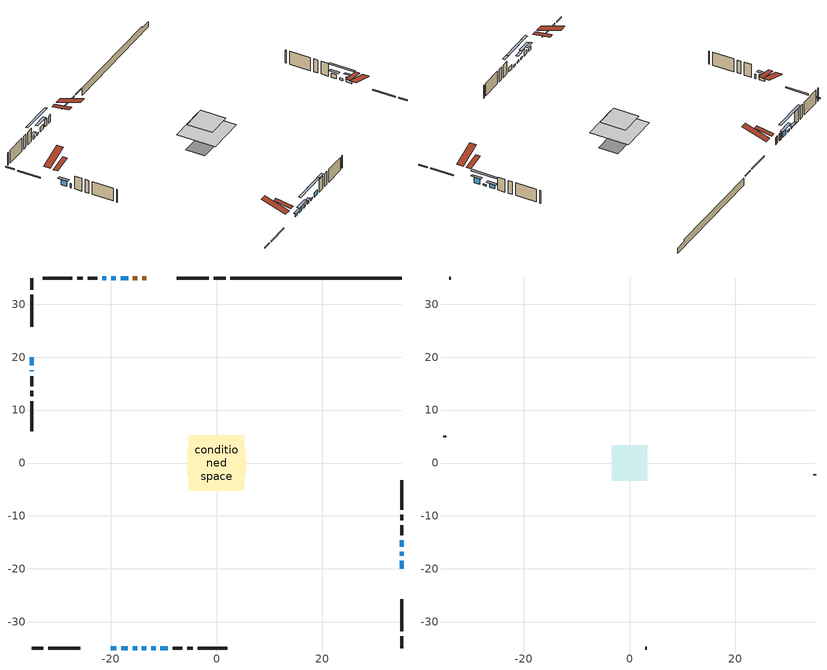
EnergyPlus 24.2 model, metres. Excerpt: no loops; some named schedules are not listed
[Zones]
conditioned space
 floor adiabatic (AdiabaticFloorConstruction): -5.2,-5.2 -5.2,5.2 5.2,5.2 5.2,-5.2 z2.03
 floor foundation (Slab1 construction): -5.53,-2.54 -5.53,2.54 5.53,2.54 5.53,-2.54 z-1.25
 wall outside (RimJoist1 construction): 1.7,34.94 -0.54,34.94 / -34.94,-34.94 -32.69,-34.94 / -34.94,34.94 -34.94,32.69 / 34.94,-34.94 34.94,-32.69 z0.81:1.11
 wall outside (RimJoist2 construction): -1.47,34.94 -7.53,34.94 / -31.76,-34.94 -25.71,-34.94 / -34.94,31.76 -34.94,25.71 / 34.94,-31.76 34.94,-25.71 z0.81:1.11
 wall outside (AdiabaticWallConstruction 1): -13.23,34.94 -14.04,34.94 / -14.97,34.94 -15.78,34.94 z0.81:2.84
 wall outside (AdiabaticWallConstruction): 34.94,-20.01 34.94,-18.49 / -34.94,20.01 -34.94,18.49 z0.81:2.28; -16.7,34.94 -18.13,34.94 z0.81:2.08; -20.01,-34.94 -18.94,-34.94 z0.81:1.67; -18.02,-34.94 -16.74,-34.94 / 34.94,-15.82 34.94,-14.54 z0.81:1.88; -15.82,-34.94 -15,-34.94 / 34.94,-17.56 34.94,-16.74 / -19.06,34.94 -19.87,34.94 / -14.07,-34.94 -13.26,-34.94 / -12.33,-34.94 -11.51,-34.94 / -20.8,34.94 -21.56,34.94 z0.81:1.32; -10.59,-34.94 -9.24,-34.94 / -34.94,17.56 -34.94,17.32 z0.81:2.03
 wall outside (Wall1 construction): -22.49,34.94 -24.35,34.94 / -8.31,-34.94 -6.45,-34.94 / -34.94,16.4 -34.94,14.54 / 34.94,-13.62 34.94,-11.76 z0.81:4.47
 wall outside (Wall2 construction): -25.28,34.94 -26.32,34.94 / -5.52,-34.94 -4.48,-34.94 / -34.94,13.61 -34.94,12.57 / 34.94,-10.83 34.94,-9.79 z0.81:4.47
 wall outside (Wall3 construction): -27.25,34.94 -32.85,34.94 / -3.55,-34.94 2.05,-34.94 / -34.94,11.64 -34.94,6.03 / 34.94,-8.86 34.94,-3.25 z0.81:4.47
 wall foundation (FoundationWall1 construction): 2.63,34.94,-1.25 2.63,34.94,0.81 31.71,34.94,0.81 31.71,34.94,0.3 34.94,34.94,0.3 34.94,34.94,-1.25
 window (WindowConstruction): 34.94,-20.01 34.94,-18.49 z0.81:2.28
 window (WindowConstruction 6): -16.7,34.94 -18.13,34.94 z0.81:2.08
 window (WindowConstruction 7): -20.01,-34.94 -18.94,-34.94 z0.81:1.67
 window (WindowConstruction 8): -18.01,-34.94 -16.74,-34.94 z0.81:1.88
 window (WindowConstruction 9): -15.81,-34.94 -15,-34.94 z0.81:1.32
 window (WindowConstruction 10): 34.94,-17.56 34.94,-16.74 z0.81:1.32
 window (WindowConstruction 11): -19.06,34.94 -19.87,34.94 z0.81:1.32
 window (WindowConstruction 12): -14.07,-34.94 -13.26,-34.94 z0.81:1.32
 window (WindowConstruction 13): -12.33,-34.94 -11.51,-34.94 z0.81:1.32
 window (WindowConstruction 1): -34.94,20.01 -34.94,18.49 z0.81:2.28
 window (WindowConstruction 2): -10.59,-34.94 -9.24,-34.94 z0.81:2.03
 window (WindowConstruction 3): 34.94,-15.82 34.94,-14.54 z0.81:1.88
 window (WindowConstruction 4): -34.94,17.56 -34.94,17.33 z0.81:2.03
 window (WindowConstruction 5): -20.8,34.94 -21.56,34.94 z0.81:1.32
 door (Door): -13.23,34.94 -14.04,34.94 z0.81:2.84
 door (Door 1): -14.97,34.94 -15.78,34.94 z0.81:2.84
 ceiling adiabatic (AdiabaticFloorConstruction): 5.2,-5.2 5.2,5.2 -5.2,5.2 -5.2,-5.2 z2.03
 roof outside (Roof2 construction): -12.3,34.94,4.47 -12.3,30.26,5.25 -11.11,30.26,5.25 -11.11,34.94,4.47; -20.94,-34.94,4.47 -20.94,-30.26,5.25 -22.13,-30.26,5.25 -22.13,-34.94,4.47; -34.94,20.94,4.47 -30.26,20.94,5.25 -30.26,22.13,5.25 -34.94,22.13,4.47; 34.94,-20.94,4.47 30.26,-20.94,5.25 30.26,-22.13,5.25 34.94,-22.13,4.47
attic - vented
 floor to conditioned space (Floor1 construction Reversed): -3.36,-3.36 -3.36,3.36 3.36,3.36 3.36,-3.36 z4.47
 wall outside (Wall4 construction): -33.78,34.94 -34.01,34.94 / 2.98,-34.94 3.21,-34.94 / -34.94,5.1 -34.94,4.87 / 34.94,-2.32 34.94,-2.09 z0.81:4.47
 roof outside (Roof1 construction): -10.18,34.94,4.47 -10.18,28.4,6.65 -8.46,28.4,6.65 -8.46,34.94,4.47; -23.05,-34.94,4.47 -23.05,-28.4,6.65 -24.78,-28.4,6.65 -24.78,-34.94,4.47; -34.94,23.05,4.47 -28.4,23.05,6.65 -28.4,24.78,6.65 -34.94,24.78,4.47; 34.94,-23.05,4.47 28.4,-23.05,6.65 28.4,-24.78,6.65 34.94,-24.78,4.47
shading: 34.94,-17.88 34.94,-20.62 35.55,-20.62 35.55,-17.88 z2.89; -19.35,34.94 -15.49,34.94 -15.49,35.55 -19.35,35.55 z3.3; -18.33,-34.94 -20.62,-34.94 -20.62,-35.55 -18.33,-35.55 z2.28; -15.52,-34.94 -19.23,-34.94 -19.23,-35.55 -15.52,-35.55 z3.1; -13.78,-34.94 -17.03,-34.94 -17.03,-35.55 -13.78,-35.55 z2.54; 34.94,-13.69 34.94,-20.61 35.55,-20.61 35.55,-13.69 z4.37; -24.14,34.94 -14.79,34.94 -14.79,35.55 -24.14,35.55 z5.59; -8.99,-34.94 -18.34,-34.94 -18.34,-35.55 -8.99,-35.55 z5.59; -7.24,-34.94 -16.6,-34.94 -16.6,-35.55 -7.24,-35.55 z5.59; -34.94,17.88 -34.94,20.62 -35.55,20.62 -35.55,17.88 z2.89; 34.94,-13.94 34.94,-16.42 35.55,-16.42 35.55,-13.94 z2.49; -22.17,34.94 -20.19,34.94 -20.19,35.55 -22.17,35.55 z1.93
[Building]
Building 1: Terrain=Suburbs
[Site:Location]
Moose Jaw CS_SK: Latitude {deg}=50.33; Longitude {deg}=-105.54; Time Zone {hr}=-6; Elevation {m}=577; Keep Site Location Information=Yes
[Site:GroundTemperature:Shallow]
-1.16478, -3.46141, -3.64533, -2.55546, 1.81975, 6.17459, 9.95, 12.3416, 12.5448, 10.5996, 6.92049, 2.69924
[Site:WaterMainsTemperature]
Calculation Method=Schedule; Temperature Schedule=mains temperature schedule
[Material] Roughness=Rough; Thermal Absorptance=0.9
Name | Thickness {m} | Conductivity {W/m-K} | Density {kg/m3} | Specific Heat {J/kg-K} | Solar Absorptance | Visible Absorptance
asphalt or fiberglass shingles | 0.00635 | 0.162714 | 1121.4 | 1465.45 | 0.84 | 0.84
ceiling loosefill ins | 0.254 | 0.0480833 | 16.02 | 1046.75 | 0.7 | 0.7
ceiling stud and cavity | 0.1397 | 0.0843116 | 65.682 | 1177.47 | 0.7 | 0.7
concrete 4.0 in. | 0.1016 | 1.803125 | 2242.8 | 837.4 | 0.7 | 0.7
concrete 8.0 in. | 0.2032 | 1.803125 | 2242.8 | 837.4 | 0.7 | 0.7
door material | 0.04445 | 0.20624 | 512.64 | 1214.23 | 0.7 | 0.7
door material 1 | 0.04445 | 0.188738 | 512.64 | 1214.23 | 0.7 | 0.7
exterior vertical ins | 0.0331145 | 0.029427 | 32.04 | 1214.23 | 0.7 | 0.7
floor covering | 0.0127 | 0.0433444 | 54.468 | 1339.84 | 0.6 | 0.6
floor rigid ins; wall rigid ins 1 | 0.512978 | 0.029427 | 32.04 | 1214.23 | 0.7 | 0.7
floor stud and cavity | 0.1397 | 1.75129 | 37.0049 | 1207.88 | 0.7 | 0.7
furniture material conditioned space 1 | 0.1524 | 0.115458 | 640.8 | 1214.23 | 0.6 | 0.6
gypsum board | 0.0127 | 0.160291 | 801 | 837.4 | 0.6 | 0.6
gypsum board 1 | 0.0127 | 0.160291 | 801 | 837.4 | 0.7 | 0.7
osb sheathing 0.5 in. | 0.0127 | 0.115458 | 512.64 | 1214.23 | 0.7 | 0.7
osb sheathing 0.75 in. | 0.01905 | 0.115458 | 512.64 | 1214.23 | 0.7 | 0.7
osb sheathing 2.0 in. | 0.0508 | 0.115458 | 512.64 | 1214.23 | 0.7 | 0.7
rim joist rigid ins; wall rigid ins | 0.051816 | 0.029427 | 32.04 | 1214.23 | 0.7 | 0.7
rim joist rigid ins 1 | 0.103632 | 0.029427 | 32.04 | 1214.23 | 0.7 | 0.7
rim joist stud and cavity | 0.0508 | 0.044277 | 125.044 | 1163.47 | 0.6 | 0.6
rim joist stud and cavity 1 | 0.0508 | 0.185435 | 125.044 | 1163.47 | 0.6 | 0.6
roof stud and cavity | 0.2032 | 0.171455 | 78.34581 | 1123.46 | 0.7 | 0.7
wall stud and cavity | 0.1397 | 0.112537 | 139.0536 | 1170.24 | 0.7 | 0.7
wall stud and cavity 1 | 0.1397 | 0.117365 | 139.0536 | 1170.24 | 0.7 | 0.7
wall stud and cavity 2 | 0.1397 | 0.213279 | 139.0536 | 1170.24 | 0.7 | 0.7
wall stud and cavity 3 | 0.0889 | 6.1454 | 50.32683 | 1063.81 | 0.6 | 0.6
wall stud and cavity 4 | 0.0889 | 0.380278 | 52.3479 | 1209.89 | 0.7 | 0.7
wall stud and cavity 5 | 0.0889 | 0.391764 | 83.0341 | 1211.67 | 0.7 | 0.7
wood siding | 0.0254 | 0.102417 | 544.68 | 1172.36 | 0 | 0
wood siding 1 | 0.00254 | 0.102417 | 544.68 | 1172.36 | 0 | 0
wood siding 2; wood siding 3; wood siding 4 | 0.0254 | 0.102417 | 544.68 | 1172.36 | 0.7 | 0.7
[WindowMaterial:SimpleGlazingSystem]
Name | U-Factor {W/m2-K} | Solar Heat Gain Coefficient
WindowMaterial | 2.94177 | 0.65
WindowMaterial 1 | 2.97187 | 0.62
WindowMaterial 10 | 2.74929 | 0.58
WindowMaterial 2 | 2.92587 | 0.66
WindowMaterial 3 | 5.05796 | 0.63
WindowMaterial 4 | 5.19707 | 0.65
WindowMaterial 5 | 2.91111 | 0.67
WindowMaterial 6 | 2.94631 | 0.64
WindowMaterial 7 | 3.00026 | 0.58
WindowMaterial 8 | 6.816439 | 0.72
WindowMaterial 9 | 4.43054 | 0.64
[Construction]
AdiabaticFloorConstruction: floor stud and cavity, floor rigid ins, osb sheathing 0.75 in., floor covering
AdiabaticWallConstruction: wood siding 3, wall rigid ins 1, wall stud and cavity 4, gypsum board
AdiabaticWallConstruction 1: wood siding 4, wall rigid ins 1, wall stud and cavity 4, gypsum board
Door: door material
Door 1: door material 1
Floor1 construction Reversed: gypsum board, ceiling stud and cavity, ceiling loosefill ins
FoundationWall1 construction: concrete 8.0 in., gypsum board 1
furniture construction conditioned space 1: furniture material conditioned space 1
PartitionWallConstruction: gypsum board, wall stud and cavity 5, gypsum board
RimJoist1 construction: wood siding 2, rim joist rigid ins, osb sheathing 2.0 in., rim joist stud and cavity
RimJoist2 construction: wood siding 2, rim joist rigid ins 1, osb sheathing 2.0 in., rim joist stud and cavity 1
Roof1 construction: asphalt or fiberglass shingles
Roof2 construction: asphalt or fiberglass shingles, osb sheathing 0.75 in., roof stud and cavity, gypsum board
Slab1 construction: concrete 4.0 in.
Wall1 construction: wood siding, osb sheathing 0.5 in., wall stud and cavity, gypsum board
Wall2 construction: wood siding, osb sheathing 0.5 in., wall stud and cavity 1, gypsum board
Wall3 construction: wood siding, wall rigid ins, osb sheathing 0.5 in., wall stud and cavity 2, gypsum board
Wall4 construction: wood siding 1, wall stud and cavity 3
WindowConstruction; WindowConstruction 1: WindowMaterial
WindowConstruction 10: WindowMaterial 8
WindowConstruction 11; WindowConstruction 13: WindowMaterial 9
WindowConstruction 12: WindowMaterial 10
WindowConstruction 2: WindowMaterial 1
WindowConstruction 3; WindowConstruction 8: WindowMaterial 2
WindowConstruction 4: WindowMaterial 3
WindowConstruction 5: WindowMaterial 4
WindowConstruction 6: WindowMaterial 5
WindowConstruction 7: WindowMaterial 6
WindowConstruction 9: WindowMaterial 7
[Zone] Multiplier=1; Part of Total Floor Area=Yes
Name | Volume {m3}
attic - vented | 15.9417
conditioned space | 411.3
[Space]
Name | Zone | Volume {m3}
attic - vented 1 | attic - vented | 15.9417
conditioned space 1 | conditioned space | 411.3
[ZoneInfiltration:EffectiveLeakageArea]
infil attic - vented 1: Zone or Space=attic - vented 1; Schedule=Always On Discrete; Effective Air Leakage Area {cm2}=1502; Stack Coefficient=0.000405894; Wind Coefficient=1.36121e-05
[ZoneMixing]
whole house fan mix: Zone or Space=attic - vented; Schedule=Always On Continuous; Design Flow Rate Calculation Method=Flow/Zone; Design Flow Rate {m3/s}=0; Source Zone or Space=conditioned space
[SurfaceProperty:ExposedFoundationPerimeter]
Slab1: Exposed Perimeter Calculation Method=TotalExposedPerimeter; Total Exposed Perimeter {m}=32.309
[InternalMass] Zone or ZoneList=conditioned space; Space or SpaceList=conditioned space 1
Name | Construction | Surface Area {m2}
furniture mass conditioned space 1 | furniture construction conditioned space 1 | 65.8003
partition wall mass | PartitionWallConstruction | 164.501
[Lights]
interior lighting: Zone or ZoneList or Space or SpaceList=conditioned space 1; Schedule=interior lighting schedule; Design Level Calculation Method=LightingLevel; Lighting Level {W}=343.2; Return Air Fraction=0; Fraction Radiant=0.6; Fraction Visible=0.2; Fraction Replaceable=1
[People]
occupants: Zone or ZoneList or Space or SpaceList=conditioned space 1; Number of People Schedule=occupants schedule; Number of People Calculation Method=People; Number of People=3; Fraction Radiant=0.314171; Sensible Heat Fraction=0.56303; Activity Level Schedule=occupants activity schedule; Carbon Dioxide Generation Rate {m3/s-W}=0; Enable ASHRAE 55 Comfort Warnings=No; Mean Radiant Temperature Calculation Type=EnclosureAveraged
[ElectricEquipment] Zone or ZoneList or Space or SpaceList=conditioned space 1; Design Level Calculation Method=EquipmentLevel
Name | Schedule | Design Level {W} | Fraction Latent | Fraction Radiant | Fraction Lost
clothes dryer | clothes dryer schedule | 140.772 | 0.015 | 0.081 | 0.85
clothes washer | clothes washer schedule | 32.1985 | 0.03 | 0.162 | 0.7
cooking range | cooking range schedule | 215.147 | 0.08 | 0.432 | 0.2
dishwasher | dishwasher schedule | 66.8632 | 0.3 | 0.18 | 0.4
fridge | fridge schedule | 72.9452 | 0 | 0.6 | 0
mech vent house fan | mech vent house fan schedule | 0 | 0 | 0 | 1
mech vent house fan cfis | mech vent house fan cfis schedule | 0 | 0 | 0 | 0
misc plug loads | misc plug loads schedule | 494.7 | 0.045 | 0.513 | 0.1
whole house fan | Always On Discrete | 0 | 0 | 0 | 1
[OtherEquipment] Zone or ZoneList or Space or SpaceList=conditioned space 1; Design Level Calculation Method=EquipmentLevel
Name | Fuel Type | Schedule | Design Level {W} | Fraction Latent | Fraction Radiant | Fraction Lost
clothes dryer 1 | Electricity | clothes dryer schedule | 0 | 0.015 | 0.081 | 0.85
cooking range 1 | Electricity | cooking range schedule | 0 | 0.08 | 0.432 | 0.2
general water use latent | None | general water use schedule | 62.594 | 1 | 0 | 0
general water use sensible | None | general water use schedule | -61.6891 | 0 | 0.6 | 0
mech vent house fan latent load | None | Always On Discrete | 0 | 1 | 0 | 0
mech vent house fan sensible load | None | Always On Discrete | 0 | 0 | 0 | 0
water heater energy adjustment1 | NaturalGas | Always On Discrete | 0.01 | 0 | 0 | 1
[ZoneInfiltration:DesignFlowRate] Zone or ZoneList or Space or SpaceList=conditioned space 1; Schedule=Always On Discrete; Design Flow Rate Calculation Method=Flow/Zone; Design Flow Rate {m3/s}=0
infil flow; natural vent flow; whole house fan flow
[Foundation:Kiva]
Foundation Kiva 1: Initial Indoor Air Temperature {C}=21; Wall Height Above Grade {m}=0.810006; Wall Depth Below Slab {m}=0.2032; Custom Block Material Name 1=exterior vertical ins; Custom Block Depth 1 {m}=2.05999; Custom Block X Position 1 {m}=0.2159; Custom Block Z Position 1 {m}=0
[Foundation:Kiva:Settings]
Soil Conductivity {W/m-K}=0.849921; Soil Density {kg/m3}=1842.3; Soil Specific Heat {J/kg-K}=418.7; Ground Solar Absorptivity=0.9; Ground Thermal Absorptivity=0.9; Ground Surface Roughness {m}=0.03; Far-Field Width {m}=40; Deep-Ground Boundary Condition=ZeroFlux; Deep-Ground Depth {m}=40; Minimum Cell Dimension {m}=0.2; Maximum Cell Growth Coefficient=3; Simulation Timestep=Timestep
[Exterior:Lights]
exterior lighting: Schedule=exterior lighting schedule; Design Level {W}=75.6
[Schedule:Constant]
Name | Hourly Value
Always On Continuous; mech vent house fan schedule; mech vent house fan cfis schedule; Always On Discrete | 1
occupants activity schedule | 117.228
fridge schedule | 0
[Schedule:Week:Daily]
interior lighting schedule Week Rule - Jan1-Jan27: interior lighting schedule day, interior lighting schedule day, interior lighting schedule day, interior lighting schedule day, interior lighting schedule day, interior lighting schedule day, interior lighting schedule day, interior lighting schedule default day, interior lighting schedule default day, interior lighting schedule default day, interior lighting schedule default day, interior lighting schedule default day
interior lighting schedule Week Rule - Jan28-Feb3: interior lighting schedule day, interior lighting schedule day, interior lighting schedule day, interior lighting schedule day, interior lighting schedule day 1, interior lighting schedule day 1, interior lighting schedule day 1, interior lighting schedule default day, interior lighting schedule default day, interior lighting schedule default day, interior lighting schedule default day, interior lighting schedule default day
interior lighting schedule Week Rule - Feb4-Feb24: interior lighting schedule day 1, interior lighting schedule day 1, interior lighting schedule day 1, interior lighting schedule day 1, interior lighting schedule day 1, interior lighting schedule day 1, interior lighting schedule day 1, interior lighting schedule default day, interior lighting schedule default day, interior lighting schedule default day, interior lighting schedule default day, interior lighting schedule default day
interior lighting schedule Week Rule - Feb25-Mar3: interior lighting schedule day 1, interior lighting schedule day 1, interior lighting schedule day 1, interior lighting schedule day 1, interior lighting schedule day 2, interior lighting schedule day 2, interior lighting schedule day 2, interior lighting schedule default day, interior lighting schedule default day, interior lighting schedule default day, interior lighting schedule default day, interior lighting schedule default day
interior lighting schedule Week Rule - Mar4-Mar31: interior lighting schedule day 2, interior lighting schedule day 2, interior lighting schedule day 2, interior lighting schedule day 2, interior lighting schedule day 2, interior lighting schedule day 2, interior lighting schedule day 2, interior lighting schedule default day, interior lighting schedule default day, interior lighting schedule default day, interior lighting schedule default day, interior lighting schedule default day
interior lighting schedule Week Rule - Apr1-Apr28: interior lighting schedule day 3, interior lighting schedule day 3, interior lighting schedule day 3, interior lighting schedule day 3, interior lighting schedule day 3, interior lighting schedule day 3, interior lighting schedule day 3, interior lighting schedule default day, interior lighting schedule default day, interior lighting schedule default day, interior lighting schedule default day, interior lighting schedule default day
interior lighting schedule Week Rule - Apr29-May5: interior lighting schedule day 3, interior lighting schedule day 3, interior lighting schedule day 4, interior lighting schedule day 4, interior lighting schedule day 4, interior lighting schedule day 4, interior lighting schedule day 4, interior lighting schedule default day, interior lighting schedule default day, interior lighting schedule default day, interior lighting schedule default day, interior lighting schedule default day
interior lighting schedule Week Rule - May6-May26: interior lighting schedule day 4, interior lighting schedule day 4, interior lighting schedule day 4, interior lighting schedule day 4, interior lighting schedule day 4, interior lighting schedule day 4, interior lighting schedule day 4, interior lighting schedule default day, interior lighting schedule default day, interior lighting schedule default day, interior lighting schedule default day, interior lighting schedule default day
interior lighting schedule Week Rule - May27-Jun2: interior lighting schedule day 4, interior lighting schedule day 4, interior lighting schedule day 4, interior lighting schedule day 4, interior lighting schedule day 4, interior lighting schedule day 5, interior lighting schedule day 5, interior lighting schedule default day, interior lighting schedule default day, interior lighting schedule default day, interior lighting schedule default day, interior lighting schedule default day
interior lighting schedule Week Rule - Jun3-Jun30: interior lighting schedule day 5, interior lighting schedule day 5, interior lighting schedule day 5, interior lighting schedule day 5, interior lighting schedule day 5, interior lighting schedule day 5, interior lighting schedule day 5, interior lighting schedule default day, interior lighting schedule default day, interior lighting schedule default day, interior lighting schedule default day, interior lighting schedule default day
interior lighting schedule Week Rule - Jul1-Jul28: interior lighting schedule day 6, interior lighting schedule day 6, interior lighting schedule day 6, interior lighting schedule day 6, interior lighting schedule day 6, interior lighting schedule day 6, interior lighting schedule day 6, interior lighting schedule default day, interior lighting schedule default day, interior lighting schedule default day, interior lighting schedule default day, interior lighting schedule default day
interior lighting schedule Week Rule - Jul29-Aug4: interior lighting schedule day 6, interior lighting schedule day 6, interior lighting schedule day 6, interior lighting schedule day 7, interior lighting schedule day 7, interior lighting schedule day 7, interior lighting schedule day 7, interior lighting schedule default day, interior lighting schedule default day, interior lighting schedule default day, interior lighting schedule default day, interior lighting schedule default day
interior lighting schedule Week Rule - Aug5-Aug25: interior lighting schedule day 7, interior lighting schedule day 7, interior lighting schedule day 7, interior lighting schedule day 7, interior lighting schedule day 7, interior lighting schedule day 7, interior lighting schedule day 7, interior lighting schedule default day, interior lighting schedule default day, interior lighting schedule default day, interior lighting schedule default day, interior lighting schedule default day
interior lighting schedule Week Rule - Aug26-Sep1: interior lighting schedule day 7, interior lighting schedule day 7, interior lighting schedule day 7, interior lighting schedule day 7, interior lighting schedule day 7, interior lighting schedule day 7, interior lighting schedule day 8, interior lighting schedule default day, interior lighting schedule default day, interior lighting schedule default day, interior lighting schedule default day, interior lighting schedule default day
interior lighting schedule Week Rule - Sep2-Sep29: interior lighting schedule day 8, interior lighting schedule day 8, interior lighting schedule day 8, interior lighting schedule day 8, interior lighting schedule day 8, interior lighting schedule day 8, interior lighting schedule day 8, interior lighting schedule default day, interior lighting schedule default day, interior lighting schedule default day, interior lighting schedule default day, interior lighting schedule default day
interior lighting schedule Week Rule - Sep30-Oct6: interior lighting schedule day 8, interior lighting schedule day 9, interior lighting schedule day 9, interior lighting schedule day 9, interior lighting schedule day 9, interior lighting schedule day 9, interior lighting schedule day 9, interior lighting schedule default day, interior lighting schedule default day, interior lighting schedule default day, interior lighting schedule default day, interior lighting schedule default day
interior lighting schedule Week Rule - Oct7-Oct27: interior lighting schedule day 9, interior lighting schedule day 9, interior lighting schedule day 9, interior lighting schedule day 9, interior lighting schedule day 9, interior lighting schedule day 9, interior lighting schedule day 9, interior lighting schedule default day, interior lighting schedule default day, interior lighting schedule default day, interior lighting schedule default day, interior lighting schedule default day
interior lighting schedule Week Rule - Oct28-Nov3: interior lighting schedule day 9, interior lighting schedule day 9, interior lighting schedule day 9, interior lighting schedule day 9, interior lighting schedule day 10, interior lighting schedule day 10, interior lighting schedule day 10, interior lighting schedule default day, interior lighting schedule default day, interior lighting schedule default day, interior lighting schedule default day, interior lighting schedule default day
interior lighting schedule Week Rule - Nov4-Nov24: interior lighting schedule day 10, interior lighting schedule day 10, interior lighting schedule day 10, interior lighting schedule day 10, interior lighting schedule day 10, interior lighting schedule day 10, interior lighting schedule day 10, interior lighting schedule default day, interior lighting schedule default day, interior lighting schedule default day, interior lighting schedule default day, interior lighting schedule default day
interior lighting schedule Week Rule - Nov25-Dec1: interior lighting schedule day 10, interior lighting schedule day 10, interior lighting schedule day 10, interior lighting schedule day 10, interior lighting schedule day 10, interior lighting schedule day 10, interior lighting schedule day 11, interior lighting schedule default day, interior lighting schedule default day, interior lighting schedule default day, interior lighting schedule default day, interior lighting schedule default day
interior lighting schedule Week Rule - Dec2-Dec31: interior lighting schedule day 11, interior lighting schedule day 11, interior lighting schedule day 11, interior lighting schedule day 11, interior lighting schedule day 11, interior lighting schedule day 11, interior lighting schedule day 11, interior lighting schedule default day, interior lighting schedule default day, interior lighting schedule default day, interior lighting schedule default day, interior lighting schedule default day
occupants schedule Week Rule - Jan1-Dec31: occupants schedule day, occupants schedule day, occupants schedule day, occupants schedule day, occupants schedule day, occupants schedule day, occupants schedule day, occupants schedule default day, occupants schedule default day, occupants schedule default day, occupants schedule default day, occupants schedule default day
clothes dryer schedule Week Rule - Jan1-Dec31: clothes dryer schedule day, clothes dryer schedule day, clothes dryer schedule day, clothes dryer schedule day, clothes dryer schedule day, clothes dryer schedule day, clothes dryer schedule day, clothes dryer schedule default day, clothes dryer schedule default day, clothes dryer schedule default day, clothes dryer schedule default day, clothes dryer schedule default day
clothes washer schedule Week Rule - Jan1-Dec31: clothes washer schedule day, clothes washer schedule day, clothes washer schedule day, clothes washer schedule day, clothes washer schedule day, clothes washer schedule day, clothes washer schedule day, clothes washer schedule default day, clothes washer schedule default day, clothes washer schedule default day, clothes washer schedule default day, clothes washer schedule default day
cooking range schedule Week Rule - Jan1-Dec31: cooking range schedule day, cooking range schedule day, cooking range schedule day, cooking range schedule day, cooking range schedule day, cooking range schedule day, cooking range schedule day, cooking range schedule default day, cooking range schedule default day, cooking range schedule default day, cooking range schedule default day, cooking range schedule default day
dishwasher schedule Week Rule - Jan1-Dec31: dishwasher schedule day, dishwasher schedule day, dishwasher schedule day, dishwasher schedule day, dishwasher schedule day, dishwasher schedule day, dishwasher schedule day, dishwasher schedule default day, dishwasher schedule default day, dishwasher schedule default day, dishwasher schedule default day, dishwasher schedule default day
misc plug loads schedule Week Rule - Jan1-Dec31: misc plug loads schedule day, misc plug loads schedule day, misc plug loads schedule day, misc plug loads schedule day, misc plug loads schedule day, misc plug loads schedule day, misc plug loads schedule day, misc plug loads schedule default day, misc plug loads schedule default day, misc plug loads schedule default day, misc plug loads schedule default day, misc plug loads schedule default day
general water use schedule Week Rule - Jan1-Dec31: general water use schedule day, general water use schedule day, general water use schedule day, general water use schedule day, general water use schedule day, general water use schedule day, general water use schedule day, general water use schedule default day, general water use schedule default day, general water use schedule default day, general water use schedule default day, general water use schedule default day
exterior lighting schedule Week Rule - Jan1-Jan27: exterior lighting schedule day, exterior lighting schedule day, exterior lighting schedule day, exterior lighting schedule day, exterior lighting schedule day, exterior lighting schedule day, exterior lighting schedule day, exterior lighting schedule default day, exterior lighting schedule default day, exterior lighting schedule default day, exterior lighting schedule default day, exterior lighting schedule default day
exterior lighting schedule Week Rule - Jan28-Feb3: exterior lighting schedule day, exterior lighting schedule day, exterior lighting schedule day, exterior lighting schedule day, exterior lighting schedule day 1, exterior lighting schedule day 1, exterior lighting schedule day 1, exterior lighting schedule default day, exterior lighting schedule default day, exterior lighting schedule default day, exterior lighting schedule default day, exterior lighting schedule default day
exterior lighting schedule Week Rule - Feb4-Feb24: exterior lighting schedule day 1, exterior lighting schedule day 1, exterior lighting schedule day 1, exterior lighting schedule day 1, exterior lighting schedule day 1, exterior lighting schedule day 1, exterior lighting schedule day 1, exterior lighting schedule default day, exterior lighting schedule default day, exterior lighting schedule default day, exterior lighting schedule default day, exterior lighting schedule default day
exterior lighting schedule Week Rule - Feb25-Mar3: exterior lighting schedule day 1, exterior lighting schedule day 1, exterior lighting schedule day 1, exterior lighting schedule day 1, exterior lighting schedule day 2, exterior lighting schedule day 2, exterior lighting schedule day 2, exterior lighting schedule default day, exterior lighting schedule default day, exterior lighting schedule default day, exterior lighting schedule default day, exterior lighting schedule default day
exterior lighting schedule Week Rule - Mar4-Mar31: exterior lighting schedule day 2, exterior lighting schedule day 2, exterior lighting schedule day 2, exterior lighting schedule day 2, exterior lighting schedule day 2, exterior lighting schedule day 2, exterior lighting schedule day 2, exterior lighting schedule default day, exterior lighting schedule default day, exterior lighting schedule default day, exterior lighting schedule default day, exterior lighting schedule default day
exterior lighting schedule Week Rule - Apr1-Apr28: exterior lighting schedule day 3, exterior lighting schedule day 3, exterior lighting schedule day 3, exterior lighting schedule day 3, exterior lighting schedule day 3, exterior lighting schedule day 3, exterior lighting schedule day 3, exterior lighting schedule default day, exterior lighting schedule default day, exterior lighting schedule default day, exterior lighting schedule default day, exterior lighting schedule default day
exterior lighting schedule Week Rule - Apr29-May5: exterior lighting schedule day 3, exterior lighting schedule day 3, exterior lighting schedule day 4, exterior lighting schedule day 4, exterior lighting schedule day 4, exterior lighting schedule day 4, exterior lighting schedule day 4, exterior lighting schedule default day, exterior lighting schedule default day, exterior lighting schedule default day, exterior lighting schedule default day, exterior lighting schedule default day
exterior lighting schedule Week Rule - May6-May26: exterior lighting schedule day 4, exterior lighting schedule day 4, exterior lighting schedule day 4, exterior lighting schedule day 4, exterior lighting schedule day 4, exterior lighting schedule day 4, exterior lighting schedule day 4, exterior lighting schedule default day, exterior lighting schedule default day, exterior lighting schedule default day, exterior lighting schedule default day, exterior lighting schedule default day
exterior lighting schedule Week Rule - May27-Jun2: exterior lighting schedule day 4, exterior lighting schedule day 4, exterior lighting schedule day 4, exterior lighting schedule day 4, exterior lighting schedule day 4, exterior lighting schedule day 5, exterior lighting schedule day 5, exterior lighting schedule default day, exterior lighting schedule default day, exterior lighting schedule default day, exterior lighting schedule default day, exterior lighting schedule default day
exterior lighting schedule Week Rule - Jun3-Jun30: exterior lighting schedule day 5, exterior lighting schedule day 5, exterior lighting schedule day 5, exterior lighting schedule day 5, exterior lighting schedule day 5, exterior lighting schedule day 5, exterior lighting schedule day 5, exterior lighting schedule default day, exterior lighting schedule default day, exterior lighting schedule default day, exterior lighting schedule default day, exterior lighting schedule default day
exterior lighting schedule Week Rule - Jul1-Jul28: exterior lighting schedule day 6, exterior lighting schedule day 6, exterior lighting schedule day 6, exterior lighting schedule day 6, exterior lighting schedule day 6, exterior lighting schedule day 6, exterior lighting schedule day 6, exterior lighting schedule default day, exterior lighting schedule default day, exterior lighting schedule default day, exterior lighting schedule default day, exterior lighting schedule default day
exterior lighting schedule Week Rule - Jul29-Aug4: exterior lighting schedule day 6, exterior lighting schedule day 6, exterior lighting schedule day 6, exterior lighting schedule day 7, exterior lighting schedule day 7, exterior lighting schedule day 7, exterior lighting schedule day 7, exterior lighting schedule default day, exterior lighting schedule default day, exterior lighting schedule default day, exterior lighting schedule default day, exterior lighting schedule default day
exterior lighting schedule Week Rule - Aug5-Aug25: exterior lighting schedule day 7, exterior lighting schedule day 7, exterior lighting schedule day 7, exterior lighting schedule day 7, exterior lighting schedule day 7, exterior lighting schedule day 7, exterior lighting schedule day 7, exterior lighting schedule default day, exterior lighting schedule default day, exterior lighting schedule default day, exterior lighting schedule default day, exterior lighting schedule default day
exterior lighting schedule Week Rule - Aug26-Sep1: exterior lighting schedule day 7, exterior lighting schedule day 7, exterior lighting schedule day 7, exterior lighting schedule day 7, exterior lighting schedule day 7, exterior lighting schedule day 7, exterior lighting schedule day 8, exterior lighting schedule default day, exterior lighting schedule default day, exterior lighting schedule default day, exterior lighting schedule default day, exterior lighting schedule default day
exterior lighting schedule Week Rule - Sep2-Sep29: exterior lighting schedule day 8, exterior lighting schedule day 8, exterior lighting schedule day 8, exterior lighting schedule day 8, exterior lighting schedule day 8, exterior lighting schedule day 8, exterior lighting schedule day 8, exterior lighting schedule default day, exterior lighting schedule default day, exterior lighting schedule default day, exterior lighting schedule default day, exterior lighting schedule default day
[Schedule:Year]
interior lighting schedule: interior lighting schedule Week Rule - Jan1-Jan27, 1, 1, 1, 27, interior lighting schedule Week Rule - Jan28-Feb3, 1, 28, 2, 3, interior lighting schedule Week Rule - Feb4-Feb24, 2, 4, 2, 24, interior lighting schedule Week Rule - Feb25-Mar3, 2, 25, 3, 3, interior lighting schedule Week Rule - Mar4-Mar31, 3, 4, 3, 31, interior lighting schedule Week Rule - Apr1-Apr28, 4, 1, 4, 28, interior lighting schedule Week Rule - Apr29-May5, 4, 29, 5, 5, interior lighting schedule Week Rule - May6-May26, 5, 6, 5, 26, interior lighting schedule Week Rule - May27-Jun2, 5, 27, 6, 2, interior lighting schedule Week Rule - Jun3-Jun30, 6, 3, 6, 30, interior lighting schedule Week Rule - Jul1-Jul28, 7, 1, 7, 28, interior lighting schedule Week Rule - Jul29-Aug4, 7, 29, 8, 4, interior lighting schedule Week Rule - Aug5-Aug25, 8, 5, 8, 25, interior lighting schedule Week Rule - Aug26-Sep1, 8, 26, 9, 1, interior lighting schedule Week Rule - Sep2-Sep29, 9, 2, 9, 29, interior lighting schedule Week Rule - Sep30-Oct6, 9, 30, 10, 6, interior lighting schedule Week Rule - Oct7-Oct27, 10, 7, 10, 27, interior lighting schedule Week Rule - Oct28-Nov3, 10, 28, 11, 3, interior lighting schedule Week Rule - Nov4-Nov24, 11, 4, 11, 24, interior lighting schedule Week Rule - Nov25-Dec1, 11, 25, 12, 1, interior lighting schedule Week Rule - Dec2-Dec31, 12, 2, 12, 31
occupants schedule: occupants schedule Week Rule - Jan1-Dec31, 1, 1, 12, 31
clothes dryer schedule: clothes dryer schedule Week Rule - Jan1-Dec31, 1, 1, 12, 31
clothes washer schedule: clothes washer schedule Week Rule - Jan1-Dec31, 1, 1, 12, 31
cooking range schedule: cooking range schedule Week Rule - Jan1-Dec31, 1, 1, 12, 31
dishwasher schedule: dishwasher schedule Week Rule - Jan1-Dec31, 1, 1, 12, 31
misc plug loads schedule: misc plug loads schedule Week Rule - Jan1-Dec31, 1, 1, 12, 31
general water use schedule: general water use schedule Week Rule - Jan1-Dec31, 1, 1, 12, 31
exterior lighting schedule: exterior lighting schedule Week Rule - Jan1-Jan27, 1, 1, 1, 27, exterior lighting schedule Week Rule - Jan28-Feb3, 1, 28, 2, 3, exterior lighting schedule Week Rule - Feb4-Feb24, 2, 4, 2, 24, exterior lighting schedule Week Rule - Feb25-Mar3, 2, 25, 3, 3, exterior lighting schedule Week Rule - Mar4-Mar31, 3, 4, 3, 31, exterior lighting schedule Week Rule - Apr1-Apr28, 4, 1, 4, 28, exterior lighting schedule Week Rule - Apr29-May5, 4, 29, 5, 5, exterior lighting schedule Week Rule - May6-May26, 5, 6, 5, 26, exterior lighting schedule Week Rule - May27-Jun2, 5, 27, 6, 2, exterior lighting schedule Week Rule - Jun3-Jun30, 6, 3, 6, 30, exterior lighting schedule Week Rule - Jul1-Jul28, 7, 1, 7, 28, exterior lighting schedule Week Rule - Jul29-Aug4, 7, 29, 8, 4, exterior lighting schedule Week Rule - Aug5-Aug25, 8, 5, 8, 25, exterior lighting schedule Week Rule - Aug26-Sep1, 8, 26, 9, 1, exterior lighting schedule Week Rule - Sep2-Sep29, 9, 2, 9, 29, exterior lighting schedule Week Rule - Sep30-Oct6, 9, 30, 10, 6, exterior lighting schedule Week Rule - Oct7-Oct27, 10, 7, 10, 27, exterior lighting schedule Week Rule - Oct28-Nov3, 10, 28, 11, 3, exterior lighting schedule Week Rule - Nov4-Nov24, 11, 4, 11, 24, exterior lighting schedule Week Rule - Nov25-Dec1, 11, 25, 12, 1, exterior lighting schedule Week Rule - Dec2-Dec31, 12, 2, 12, 31
[Schedule:Compact]
mains temperature schedule: Through: 01/01, For: AllDays, Until: 24:00, 4.35944, Through: 01/02, For: AllDays, Until: 24:00, 4.28667, Through: 01/03, For: AllDays, Until: 24:00, 4.215, Through: 01/04, For: AllDays, Until: 24:00, 4.14444, Through: 01/05, For: AllDays, Until: 24:00, 4.07444, Through: 01/06, For: AllDays, Until: 24:00, 4.00611, Through: 01/07, For: AllDays, Until: 24:00, 3.93833, Through: 01/08, For: AllDays, Until: 24:00, 3.87167, Through: 01/09, For: AllDays, Until: 24:00, 3.80611, Through: 01/10, For: AllDays, Until: 24:00, 3.74222, Through: 01/11, For: AllDays, Until: 24:00, 3.67889, Through: 01/12, For: AllDays, Until: 24:00, 3.61667, Through: 01/13, For: AllDays, Until: 24:00, 3.55611, Through: 01/14, For: AllDays, Until: 24:00, 3.49667, Through: 01/15, For: AllDays, Until: 24:00, 3.43833, Through: 01/16, For: AllDays, Until: 24:00, 3.38111, Through: 01/17, For: AllDays, Until: 24:00, 3.325, Through: 01/18, For: AllDays, Until: 24:00, 3.27056, Through: 01/19, For: AllDays, Until: 24:00, 3.21722, Through: 01/20, For: AllDays, Until: 24:00, 3.16556, Through: 01/21, For: AllDays, Until: 24:00, 3.11444, Through: 01/22, For: AllDays, Until: 24:00, 3.065, Through: 01/23, For: AllDays, Until: 24:00, 3.01722, Through: 01/24, For: AllDays, Until: 24:00, 2.97056, Through: 01/25, For: AllDays, Until: 24:00, 2.92556, Through: 01/26, For: AllDays, Until: 24:00, 2.88167, Through: 01/27, For: AllDays, Until: 24:00, 2.83889, Through: 01/28, For: AllDays, Until: 24:00, 2.79778, Through: 01/29, For: AllDays, Until: 24:00, 2.75833, Through: 01/30, For: AllDays, Until: 24:00, 2.72, Through: 01/31, For: AllDays, Until: 24:00, 2.68333, Through: 02/01, For: AllDays, Until: 24:00, 2.64833, Through: 02/02, For: AllDays, Until: 24:00, 2.61444, Through: 02/03, For: AllDays, Until: 24:00, 2.58222, Through: 02/04, For: AllDays, Until: 24:00, 2.55111, Through: 02/05, For: AllDays, Until: 24:00, 2.52222, Through: 02/06, For: AllDays, Until: 24:00, 2.49444, Through: 02/07, For: AllDays, Until: 24:00, 2.46778, Through: 02/08, For: AllDays, Until: 24:00, 2.44333, Through: 02/09, For: AllDays, Until: 24:00, 2.42, Through: 02/10, For: AllDays, Until: 24:00, 2.39833, Through: 02/11, For: AllDays, Until: 24:00, 2.37833, Through: 02/12, For: AllDays, Until: 24:00, 2.35944, Through: 02/13, For: AllDays, Until: 24:00, 2.34278, Through: 02/14, For: AllDays, Until: 24:00, 2.32722, Through: 02/15, For: AllDays, Until: 24:00, 2.31333, Through: 02/16, For: AllDays, Until: 24:00, 2.30111, Through: 02/17, For: AllDays, Until: 24:00, 2.29, Through: 02/18, For: AllDays, Until: 24:00, 2.28111, Through: 02/19, For: AllDays, Until: 24:00, 2.27333, Through: 02/20, For: AllDays, Until: 24:00, 2.26722, Through: 02/21, For: AllDays, Until: 24:00, 2.26278, Through: 02/22, For: AllDays, Until: 24:00, 2.26, Through: 02/23, For: AllDays, Until: 24:00, 2.25889, Through: 02/24, For: AllDays, Until: 24:00, 2.25944, Through: 02/25, For: AllDays, Until: 24:00, 2.26111, Through: 02/26, For: AllDays, Until: 24:00, 2.26444, Through: 02/27, For: AllDays, Until: 24:00, 2.27, Through: 02/28, For: AllDays, Until: 24:00, 2.27667, Through: 03/01, For: AllDays, Until: 24:00, 2.285, Through: 03/02, For: AllDays, Until: 24:00, 2.29444, Through: 03/03, For: AllDays, Until: 24:00, 2.30611, Through: 03/04, For: AllDays, Until: 24:00, 2.31889, Through: 03/05, For: AllDays, Until: 24:00, 2.33389, Through: 03/06, For: AllDays, Until: 24:00, 2.35, Through: 03/07, For: AllDays, Until: 24:00, 2.36778, Through: 03/08, For: AllDays, Until: 24:00, 2.38667, Through: 03/09, For: AllDays, Until: 24:00, 2.40778, Through: 03/10, For: AllDays, Until: 24:00, 2.43, Through: 03/11, For: AllDays, Until: 24:00, 2.45389, Through: 03/12, For: AllDays, Until: 24:00, 2.47944, Through: 03/13, For: AllDays, Until: 24:00, 2.50611, Through: 03/14, For: AllDays, Until: 24:00, 2.53444, Through: 03/15, For: AllDays, Until: 24:00, 2.56444, Through: 03/16, For: AllDays, Until: 24:00, 2.59611, Through: 03/17, For: AllDays, Until: 24:00, 2.62889, Through: 03/18, For: AllDays, Until: 24:00, 2.66333, Through: 03/19, For: AllDays, Until: 24:00, 2.69944, Through: 03/20, For: AllDays, Until: 24:00, 2.73667, Through: 03/21, For: AllDays, Until: 24:00, 2.77556, Through: 03/22, For: AllDays, Until: 24:00, 2.81556, Through: 03/23, For: AllDays, Until: 24:00, 2.85722, Through: 03/24, For: AllDays, Until: 24:00, 2.90056, Through: 03/25, For: AllDays, Until: 24:00, 2.945, Through: 03/26, For: AllDays, Until: 24:00, 2.99111, Through: 03/27, For: AllDays, Until: 24:00, 3.03833, Through: 03/28, For: AllDays, Until: 24:00, 3.08667, Through: 03/29, For: AllDays, Until: 24:00, 3.13667, Through: 03/30, For: AllDays, Until: 24:00, 3.18778, Through: 03/31, For: AllDays, Until: 24:00, 3.24056, Through: 04/01, For: AllDays, Until: 24:00, 3.29444, Through: 04/02, For: AllDays, Until: 24:00, 3.34944, Through: 04/03, For: AllDays, Until: 24:00, 3.40611, Through: 04/04, For: AllDays, Until: 24:00, 3.46333, Through: 04/05, For: AllDays, Until: 24:00, 3.52222, Through: 04/06, For: AllDays, Until: 24:00, 3.58278, Through: 04/07, For: AllDays, Until: 24:00, 3.64389, Through: 04/08, For: AllDays, Until: 24:00, 3.70611, Through: 04/09, For: AllDays, Until: 24:00, 3.77, Through: 04/10, For: AllDays, Until: 24:00, 3.835, Through: 04/11, For: AllDays, Until: 24:00, 3.90056, Through: 04/12, For: AllDays, Until: 24:00, 3.96778, Through: 04/13, For: AllDays, Until: 24:00, 4.03556, Through: 04/14, For: AllDays, Until: 24:00, 4.105, Through: 04/15, For: AllDays, Until: 24:00, 4.175, Through: 04/16, For: AllDays, Until: 24:00, 4.24611, Through: 04/17, For: AllDays, Until: 24:00, 4.31833, Through: 04/18, For: AllDays, Until: 24:00, 4.39167, Through: 04/19, For: AllDays, Until: 24:00, 4.46611, Through: 04/20, For: AllDays, Until: 24:00, 4.54111, Through: 04/21, For: AllDays, Until: 24:00, 4.61722, Through: 04/22, For: AllDays, Until: 24:00, 4.69389, Through: 04/23, For: AllDays, Until: 24:00, 4.77167, Through: 04/24, For: AllDays, Until: 24:00, 4.85, Through: 04/25, For: AllDays, Until: 24:00, 4.92944, Through: 04/26, For: AllDays, Until: 24:00, 5.01, Through: 04/27, For: AllDays, Until: 24:00, 5.09111, Through: 04/28, For: AllDays, Until: 24:00, 5.17278, Through: 04/29, For: AllDays, Until: 24:00, 5.255, Through: 04/30, For: AllDays, Until: 24:00, 5.33833, Through: 05/01, For: AllDays, Until: 24:00, 5.42222, Through: 05/02, For: AllDays, Until: 24:00, 5.50667, Through: 05/03, For: AllDays, Until: 24:00, 5.59167, Through: 05/04, For: AllDays, Until: 24:00, 5.67722, Through: 05/05, For: AllDays, Until: 24:00, 5.76389, Through: 05/06, For: AllDays, Until: 24:00, 5.85056, Through: 05/07, For: AllDays, Until: 24:00, 5.93778, Through: 05/08, For: AllDays, Until: 24:00, 6.02556, Through: 05/09, For: AllDays, Until: 24:00, 6.11389, Through: 05/10, For: AllDays, Until: 24:00, 6.20278, Through: 05/11, For: AllDays, Until: 24:00, 6.29222, Through: 05/12, For: AllDays, Until: 24:00, 6.38167, Through: 05/13, For: AllDays, Until: 24:00, 6.47167, Through: 05/14, For: AllDays, Until: 24:00, 6.56222, Through: 05/15, For: AllDays, Until: 24:00, 6.65278, Through: 05/16, For: AllDays, Until: 24:00, 6.74333, Through: 05/17, For: AllDays, Until: 24:00, 6.83444, Through: 05/18, For: AllDays, Until: 24:00, 6.92611, Through: 05/19, For: AllDays, Until: 24:00, 7.01778, Through: 05/20, For: AllDays, Until: 24:00, 7.10944, Through: 05/21, For: AllDays, Until: 24:00, 7.20167, Through: 05/22, For: AllDays, Until: 24:00, 7.29333, Through: 05/23, For: AllDays, Until: 24:00, 7.38556, Through: 05/24, For: AllDays, Until: 24:00, 7.47778, Through: 05/25, For: AllDays, Until: 24:00, 7.57, Through: 05/26, For: AllDays, Until: 24:00, 7.66222, Through: 05/27, For: AllDays, Until: 24:00, 7.75444, Through: 05/28, For: AllDays, Until: 24:00, 7.84722, Through: 05/29, For: AllDays, Until: 24:00, 7.93889, Through: 05/30, For: AllDays, Until: 24:00, 8.03111, Through: 05/31, For: AllDays, Until: 24:00, 8.12333, Through: 06/01, For: AllDays, Until: 24:00, 8.215, Through: 06/02, For: AllDays, Until: 24:00, 8.30667, Through: 06/03, For: AllDays, Until: 24:00, 8.39778, Through: 06/04, For: AllDays, Until: 24:00, 8.48944, Through: 06/05, For: AllDays, Until: 24:00, 8.58, Through: 06/06, For: AllDays, Until: 24:00, 8.67056, Through: 06/07, For: AllDays, Until: 24:00, 8.76111, Through: 06/08, For: AllDays, Until: 24:00, 8.85111, Through: 06/09, For: AllDays, Until: 24:00, 8.94056, Through: 06/10, For: AllDays, Until: 24:00, 9.03, Through: 06/11, For: AllDays, Until: 24:00, 9.11889, Through: 06/12, For: AllDays, Until: 24:00, 9.20722, Through: 06/13, For: AllDays, Until: 24:00, 9.295, Through: 06/14, For: AllDays, Until: 24:00, 9.38278, Through: 06/15, For: AllDays, Until: 24:00, 9.46944, Through: 06/16, For: AllDays, Until: 24:00, 9.55611, Through: 06/17, For: AllDays, Until: 24:00, 9.64167, Through: 06/18, For: AllDays, Until: 24:00, 9.72667, Through: 06/19, For: AllDays, Until: 24:00, 9.81167, Through: 06/20, For: AllDays, Until: 24:00, 9.89556, Through: 06/21, For: AllDays, Until: 24:00, 9.97889, Through: 06/22, For: AllDays, Until: 24:00, 10.0611, Through: 06/23, For: AllDays, Until: 24:00, 10.1428, Through: 06/24, For: AllDays, Until: 24:00, 10.2239, Through: 06/25, For: AllDays, Until: 24:00, 10.3044, Through: 06/26, For: AllDays, Until: 24:00, 10.3839, Through: 06/27, For: AllDays, Until: 24:00, 10.4628, Through: 06/28, For: AllDays, Until: 24:00, 10.5406, Through: 06/29, For: AllDays, Until: 24:00, 10.6172, Through: 06/30, For: AllDays, Until: 24:00, 10.6933, Through: 07/01, For: AllDays, Until: 24:00, 10.7689, Through: 07/02, For: AllDays, Until: 24:00, 10.8428, Through: 07/03, For: AllDays, Until: 24:00, 10.9161, Through: 07/04, For: AllDays, Until: 24:00, 10.9889, Through: 07/05, For: AllDays, Until: 24:00, 11.06, Through: 07/06, For: AllDays, Until: 24:00, 11.1306, Through: 07/07, For: AllDays, Until: 24:00, 11.1994, Through: 07/08, For: AllDays, Until: 24:00, 11.2678, Through: 07/09, For: AllDays, Until: 24:00, 11.335, Through: 07/10, For: AllDays, Until: 24:00, 11.4011, Through: 07/11, For: AllDays, Until: 24:00, 11.4661, Through: 07/12, For: AllDays, Until: 24:00, 11.5294, Through: 07/13, For: AllDays, Until: 24:00, 11.5922, Through: 07/14, For: AllDays, Until: 24:00, 11.6539, Through: 07/15, For: AllDays, Until: 24:00, 11.7139, Through: 07/16, For: AllDays, Until: 24:00, 11.7728, Through: 07/17, For: AllDays, Until: 24:00, 11.8306, Through: 07/18, For: AllDays, Until: 24:00, 11.8872, Through: 07/19, For: AllDays, Until: 24:00, 11.9428, Through: 07/20, For: AllDays, Until: 24:00, 11.9967, Through: 07/21, For: AllDays, Until: 24:00, 12.0494, Through: 07/22, For: AllDays, Until: 24:00, 12.1011, Through: 07/23, For: AllDays, Until: 24:00, 12.1511, Through: 07/24, For: AllDays, Until: 24:00, 12.1994, Through: 07/25, For: AllDays, Until: 24:00, 12.2472, Through: 07/26, For: AllDays, Until: 24:00, 12.2933, Through: 07/27, For: AllDays, Until: 24:00, 12.3378, Through: 07/28, For: AllDays, Until: 24:00, 12.3811, Through: 07/29, For: AllDays, Until: 24:00, 12.4228, Through: 07/30, For: AllDays, Until: 24:00, 12.4633, Through: 07/31, For: AllDays, Until: 24:00, 12.5022, Through: 08/01, For: AllDays, Until: 24:00, 12.5394, Through: 08/02, For: AllDays, Until: 24:00, 12.5756, Through: 08/03, For: AllDays, Until: 24:00, 12.6106, Through: 08/04, For: AllDays, Until: 24:00, 12.6433, Through: 08/05, For: AllDays, Until: 24:00, 12.675, Through: 08/06, For: AllDays, Until: 24:00, 12.7056, Through: 08/07, For: AllDays, Until: 24:00, 12.7339, Through: 08/08, For: AllDays, Until: 24:00, 12.7611, Through: 08/09, For: AllDays, Until: 24:00, 12.7867, Through: 08/10, For: AllDays, Until: 24:00, 12.8106, Through: 08/11, For: AllDays, Until: 24:00, 12.8333, Through: 08/12, For: AllDays, Until: 24:00, 12.8544, Through: 08/13, For: AllDays, Until: 24:00, 12.8739, Through: 08/14, For: AllDays, Until: 24:00, 12.8917, Through: 08/15, For: AllDays, Until: 24:00, 12.9078, Through: 08/16, For: AllDays, Until: 24:00, 12.9228, Through: 08/17, For: AllDays, Until: 24:00, 12.9361, Through: 08/18, For: AllDays, Until: 24:00, 12.9478, Through: 08/19, For: AllDays, Until: 24:00, 12.9578, Through: 08/20, For: AllDays, Until: 24:00, 12.9661, Through: 08/21, For: AllDays, Until: 24:00, 12.9728, Through: 08/22, For: AllDays, Until: 24:00, 12.9783, Through: 08/23, For: AllDays, Until: 24:00, 12.9822, Through: 08/24, For: AllDays, Until: 24:00, 12.9839, Through: 08/25, For: AllDays, Until: 24:00, 12.9844, Through: 08/26, For: AllDays, Until: 24:00, 12.9833, Through: 08/27, For: AllDays, Until: 24:00, 12.9811, Through: 08/28, For: AllDays, Until: 24:00, 12.9767, Through: 08/29, For: AllDays, Until: 24:00, 12.9711, Through: 08/30, For: AllDays, Until: 24:00, 12.9633, Through: 08/31, For: AllDays, Until: 24:00, 12.9544, Through: 09/01, For: AllDays, Until: 24:00, 12.9439, Through: 09/02, For: AllDays, Until: 24:00, 12.9317, Through: 09/03, For: AllDays, Until: 24:00, 12.9183, Through: 09/04, For: AllDays, Until: 24:00, 12.9028, Through: 09/05, For: AllDays, Until: 24:00, 12.8861, Through: 09/06, For: AllDays, Until: 24:00, 12.8678, Through: 09/07, For: AllDays, Until: 24:00, 12.8478, Through: 09/08, For: AllDays, Until: 24:00, 12.8261, Through: 09/09, For: AllDays, Until: 24:00, 12.8033, Through: 09/10, For: AllDays, Until: 24:00, 12.7783, Through: 09/11, For: AllDays, Until: 24:00, 12.7522, Through: 09/12, For: AllDays, Until: 24:00, 12.725, Through: 09/13, For: AllDays, Until: 24:00, 12.6956, Through: 09/14, For: AllDays, Until: 24:00, 12.665, Through: 09/15, For: AllDays, Until: 24:00, 12.6328, Through: 09/16, For: AllDays, Until: 24:00, 12.5994, Through: 09/17, For: AllDays, Until: 24:00, 12.5644, Through: 09/18, For: AllDays, Until: 24:00, 12.5278, Through: 09/19, For: AllDays, Until: 24:00, 12.4894, Through: 09/20, For: AllDays, Until: 24:00, 12.45, Through: 09/21, For: AllDays, Until: 24:00, 12.4094, Through: 09/22, For: AllDays, Until: 24:00, 12.3672, Through: 09/23, For: AllDays, Until: 24:00, 12.3233, Through: 09/24, For: AllDays, Until: 24:00, 12.2783, Through: 09/25, For: AllDays, Until: 24:00, 12.2317, Through: 09/26, For: AllDays, Until: 24:00, 12.1839, Through: 09/27, For: AllDays, Until: 24:00, 12.1344, Through: 09/28, For: AllDays, Until: 24:00, 12.0844, Through: 09/29, For: AllDays, Until: 24:00, 12.0322, Through: 09/30, For: AllDays, Until: 24:00, 11.9794, Through: 10/01, For: AllDays, Until: 24:00, 11.925, Through: 10/02, For: AllDays, Until: 24:00, 11.8689, Through: 10/03, For: AllDays, Until: 24:00, 11.8122, Through: 10/04, For: AllDays, Until: 24:00, 11.7539, Through: 10/05, For: AllDays, Until: 24:00, 11.6944, Through: 10/06, For: AllDays, Until: 24:00, 11.6339, Through: 10/07, For: AllDays, Until: 24:00, 11.5717, Through: 10/08, For: AllDays, Until: 24:00, 11.5089, Through: 10/09, For: AllDays, Until: 24:00, 11.445, Through: 10/10, For: AllDays, Until: 24:00, 11.3794, Through: 10/11, For: AllDays, Until: 24:00, 11.3133, Through: 10/12, For: AllDays, Until: 24:00, 11.2456, Through: 10/13, For: AllDays, Until: 24:00, 11.1772, Through: 10/14, For: AllDays, Until: 24:00, 11.1072, Through: 10/15, For: AllDays, Until: 24:00, 11.0367, Through: 10/16, For: AllDays, Until: 24:00, 10.965, Through: 10/17, For: AllDays, Until: 24:00, 10.8922, Through: 10/18, For: AllDays, Until: 24:00, 10.8189, Through: 10/19, For: AllDays, Until: 24:00, 10.7444, Through: 10/20, For: AllDays, Until: 24:00, 10.6689, Through: 10/21, For: AllDays, Until: 24:00, 10.5922, Through: 10/22, For: AllDays, Until: 24:00, 10.515, Through: 10/23, For: AllDays, Until: 24:00, 10.4372, Through: 10/24, For: AllDays, Until: 24:00, 10.3578, Through: 10/25, For: AllDays, Until: 24:00, 10.2783, Through: 10/26, For: AllDays, Until: 24:00, 10.1978, Through: 10/27, For: AllDays, Until: 24:00, 10.1161, Through: 10/28, For: AllDays, Until: 24:00, 10.0344, Through: 10/29, For: AllDays, Until: 24:00, 9.95167, Through: 10/30, For: AllDays, Until: 24:00, 9.86833, Through: 10/31, For: AllDays, Until: 24:00, 9.78389, Through: 11/01, For: AllDays, Until: 24:00, 9.69889, Through: 11/02, For: AllDays, Until: 24:00, 9.61389, Through: 11/03, For: AllDays, Until: 24:00, 9.52778, Through: 11/04, For: AllDays, Until: 24:00, 9.44111, Through: 11/05, For: AllDays, Until: 24:00, 9.35389, Through: 11/06, For: AllDays, Until: 24:00, 9.26667, Through: 11/07, For: AllDays, Until: 24:00, 9.17833, Through: 11/08, For: AllDays, Until: 24:00, 9.09, Through: 11/09, For: AllDays, Until: 24:00, 9.00111, Through: 11/10, For: AllDays, Until: 24:00, 8.91167, Through: 11/11, For: AllDays, Until: 24:00, 8.82167, Through: 11/12, For: AllDays, Until: 24:00, 8.73167, Through: 11/13, For: AllDays, Until: 24:00, 8.64111, Through: 11/14, For: AllDays, Until: 24:00, 8.55056, Through: 11/15, For: AllDays, Until: 24:00, 8.45944, Through: 11/16, For: AllDays, Until: 24:00, 8.36833, Through: 11/17, For: AllDays, Until: 24:00, 8.27667, Through: 11/18, For: AllDays, Until: 24:00, 8.185, Through: 11/19, For: AllDays, Until: 24:00, 8.09333, Through: 11/20, For: AllDays, Until: 24:00, 8.00111, Through: 11/21, For: AllDays, Until: 24:00, 7.90889, Through: 11/22, For: AllDays, Until: 24:00, 7.81667, Through: 11/23, For: AllDays, Until: 24:00, 7.72444, Through: 11/24, For: AllDays, Until: 24:00, 7.63222, Through: 11/25, For: AllDays, Until: 24:00, 7.54, Through: 11/26, For: AllDays, Until: 24:00, 7.44778, Through: 11/27, For: AllDays, Until: 24:00, 7.35556, Through: 11/28, For: AllDays, Until: 24:00, 7.26333, Through: 11/29, For: AllDays, Until: 24:00, 7.17111, Through: 11/30, For: AllDays, Until: 24:00, 7.07944, Through: 12/01, For: AllDays, Until: 24:00, 6.98778, Through: 12/02, For: AllDays, Until: 24:00, 6.89611, Through: 12/03, For: AllDays, Until: 24:00, 6.805, Through: 12/04, For: AllDays, Until: 24:00, 6.71389, Through: 12/05, For: AllDays, Until: 24:00, 6.62278, Through: 12/06, For: AllDays, Until: 24:00, 6.53222, Through: 12/07, For: AllDays, Until: 24:00, 6.44222, Through: 12/08, For: AllDays, Until: 24:00, 6.35222, Through: 12/09, For: AllDays, Until: 24:00, 6.26278, Through: 12/10, For: AllDays, Until: 24:00, 6.17389, Through: 12/11, For: AllDays, Until: 24:00, 6.085, Through: 12/12, For: AllDays, Until: 24:00, 5.99722, Through: 12/13, For: AllDays, Until: 24:00, 5.90944, Through: 12/14, For: AllDays, Until: 24:00, 5.82222, Through: 12/15, For: AllDays, Until: 24:00, 5.73556, Through: 12/16, For: AllDays, Until: 24:00, 5.64944, Through: 12/17, For: AllDays, Until: 24:00, 5.56389, Through: 12/18, For: AllDays, Until: 24:00, 5.47889, Through: 12/19, For: AllDays, Until: 24:00, 5.39444, Through: 12/20, For: AllDays, Until: 24:00, 5.31111, Through: 12/21, For: AllDays, Until: 24:00, 5.22778, Through: 12/22, For: AllDays, Until: 24:00, 5.14556, Through: 12/23, For: AllDays, Until: 24:00, 5.06444, Through: 12/24, For: AllDays, Until: 24:00, 4.98333, Through: 12/25, For: AllDays, Until: 24:00, 4.90389, Through: 12/26, For: AllDays, Until: 24:00, 4.82444, Through: 12/27, For: AllDays, Until: 24:00, 4.74611, Through: 12/28, For: AllDays, Until: 24:00, 4.66889, Through: 12/29, For: AllDays, Until: 24:00, 4.59222, Through: 12/30, For: AllDays, Until: 24:00, 4.51611, Through: 12/31, For: AllDays, Until: 24:00, 4.44167
